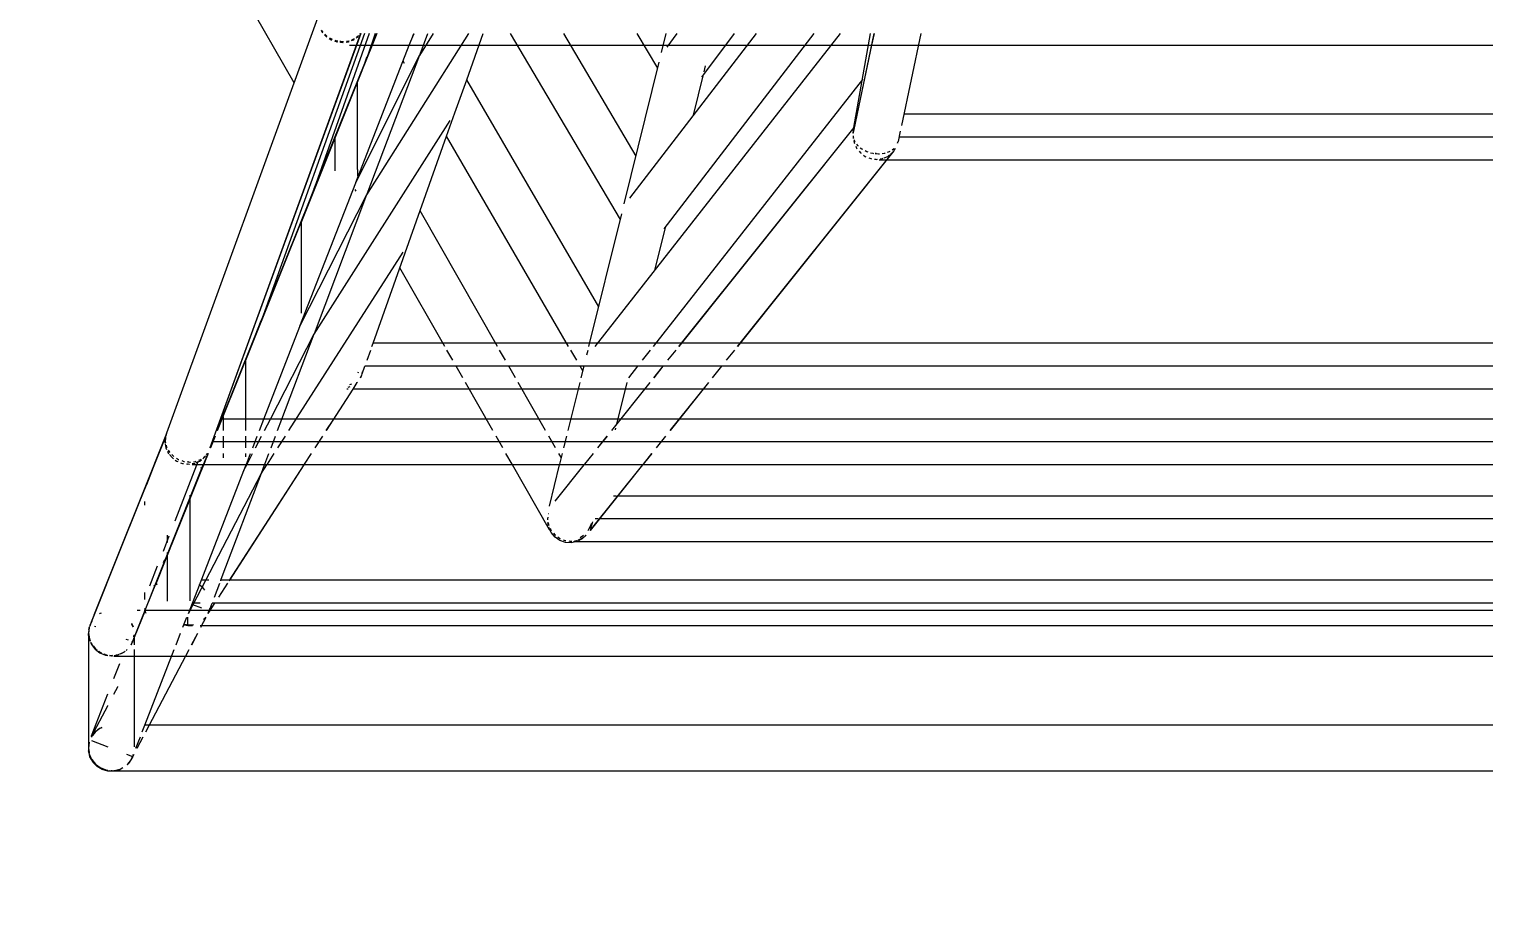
# Model space of a CAD drawing. Header units: millimetres. Extents: x 886808 to 1650903, y -1008069 to 230892.
# Drawn here: x 1014289 to 1015241, y -510095 to -509511 of the extents above; entities that cross this region are included whole.
import ezdxf
from ezdxf.xclip import XClip

# ---------------------------------------------------------------- set-up
doc = ezdxf.new("R2010")
doc.units = ezdxf.units.MM
doc.header["$XCLIPFRAME"] = 0
doc.layers.get('0').update_dxf_attribs({"lineweight": 0})
doc.layers.add('A_Dim', color=8, linetype='Continuous', lineweight=5)
doc.styles.add('TIÊU ĐỀ', font='arial.ttf', dxfattribs={"height": 230})
doc.dimstyles.new('1-100', dxfattribs={"dimtxt": 230, "dimasz": 150, "dimexe": 150, "dimexo": 300, "dimgap": 90, "dimtad": 1, "dimdec": 0, "dimrnd": 5, "dimzin": 0, "dimtxsty": 'TIÊU ĐỀ', "dimblk": 'ARCHTICK', "dimcen": 100, "dimdle": 120, "dimclrd": 256, "dimclre": 256, "dimclrt": 2, "dimadec": 0, "dimazin": 0, "dimtfac": 1, "dimtdec": 0, "dimtix": 1, "dimtmove": 1, "dimatfit": 3, "dimldrblk": 'OPEN30', "dimfxl": 900, "dimtolj": 1, "dimtzin": 0, "dimlwd": 13, "dimlwe": 13, "dimarcsym": 1})

# ---------------------------------------------------------------- blocks, each defined once
blk = doc.blocks.new('_ArchTick')
at = {"color": 0, "linetype": 'ByBlock', "const_width": 0.15}
blk.add_lwpolyline([(-0.5, -0.5), (0.5, 0.5)], dxfattribs=at)
blk = doc.blocks.new('*D746')
at = {"layer": 'A_Dim', "lineweight": 13, "transparency": 16777216}
for p, q in [((1013607.93, -512617.13), (1013607.93, -508177.13)), ((1013654.86, -508297.13), (1013457.93, -508297.13)), ((1014374.12, -512497.13), (1013457.93, -512497.13))]:
    blk.add_line(p, q, dxfattribs=at)
at = {"layer": 'Defpoints', "color": 0, "transparency": 16777216}
for p in [(1013607.93, -508297.13), (1013954.86, -508297.13), (1014674.12, -512497.13)]:
    blk.add_point(p, dxfattribs=at)
at = {"layer": 'A_Dim', "lineweight": 13, "transparency": 16777216, "xscale": 150, "yscale": 150, "zscale": 150}
for p, rotation in [((1013607.93, -508297.13), 90), ((1013607.93, -512497.13), 270)]:
    blk.add_blockref('_ArchTick', p, dxfattribs=dict(at, rotation=rotation))
at = {"layer": 'A_Dim', "color": 2, "transparency": 16777216, "insert": (1013400.49, -510397.13), "char_height": 230, "attachment_point": 5, "rotation": 90, "style": 'TIÊU ĐỀ'}
blk.add_mtext('\\A1;4200', dxfattribs=at)
blk = doc.blocks.new('_Open30')
at = {"color": 0, "linetype": 'ByBlock', "lineweight": -2}
for p, q in [((-1, 0.2679), (0, 0)), ((0, 0), (-1, -0.2679)), ((0, 0), (-1, 0))]:
    blk.add_line(p, q, dxfattribs=at)
blk = doc.blocks.new('A$C14C457CE')
for p, q in [((10180.39, 450.57), (10212.91, 507.5)), ((10263.71, 221.62), (10164, 495.63)), ((9770.42, 482.83), (9783.1, 422.61)), ((9801, 482.83), (9802.58, 475.33)), ((9801.07, 482.83), (9814.51, 418.99)), ((9814.13, 421.37), (9803.32, 482.83)), ((9823.13, 482.83), (9983.7, 278.1)), ((9840.4, 482.83), (9938.51, 355.08)), ((9878.2, 482.83), (9960.97, 375.05)), ((9892.55, 482.83), (9912.57, 456.17)), ((9930.04, 482.83), (9936.65, 474.03)), ((9939.96, 470.4), (9936.88, 482.83)), ((9942.45, 460.31), (9956.01, 482.83)), ((9956.69, 402.73), (10003.99, 482.83)), ((9966.97, 361.17), (10038.81, 482.83)), ((10067.48, 452.71), (10056.79, 482.83)), ((10132.76, 377.38), (10066.19, 482.83)), ((10098.24, 468.57), (10089.31, 482.83)), ((10097.93, 469.37), (10092.84, 482.83)), ((10103.45, 479.45), (10101.79, 482.83)), ((10103.42, 479.52), (10102.13, 482.83)), ((10103.45, 479.45), (10103.63, 479.15)), ((10105.05, 475.33), (10103.45, 479.45)), ((10139.02, 451.04), (10126.25, 482.83)), ((10126.33, 482.83), (10129.33, 475.33)), ((10129.51, 475.33), (10126.49, 482.83)), ((10127.31, 482.83), (10132.66, 467.49)), ((10131.32, 482.83), (10167.26, 381.38)), ((10134.47, 482.83), (10201.84, 295.27)), ((10136.81, 482.83), (10235.49, 211.67)), ((10136.89, 482.83), (10235.58, 211.67)), ((10137.38, 482.63), (10137.23, 482.83)), ((10138.5, 481.36), (10138.28, 481.64)), ((10138.62, 480.98), (10138.41, 481.27)), ((10139.6, 480.57), (10138.5, 481.36)), ((10139.74, 480.14), (10138.62, 480.98)), ((10141.3, 479.35), (10141, 479.56)), ((10141.45, 478.87), (10141.15, 479.1)), ((10142.64, 478.85), (10141.3, 479.35)), ((10142.8, 478.35), (10141.45, 478.87)), ((10144.69, 478.08), (10144.33, 478.21)), ((10144.87, 477.55), (10144.5, 477.69)), ((10146.17, 477.91), (10144.69, 478.08)), ((10146.35, 477.37), (10144.87, 477.55)), ((10148.44, 477.65), (10148.05, 477.69)), ((10148.63, 477.1), (10148.23, 477.15)), ((10149.97, 477.82), (10148.44, 477.65)), ((10150.15, 477.28), (10148.63, 477.1)), ((10149.97, 477.82), (10150, 478.09)), ((10150, 477.34), (10149.97, 477.82)), ((10150, 476.95), (10150, 477.34)), ((10152.31, 478.08), (10151.9, 478.03)), ((10152.48, 477.55), (10152.07, 477.5)), ((10153.77, 478.58), (10152.31, 478.08)), ((10153.94, 478.07), (10152.48, 477.55)), ((10156.01, 479.35), (10155.62, 479.21)), ((10156.17, 478.87), (10155.78, 478.73)), ((10157.31, 480.14), (10156.01, 479.35)), ((10157.46, 479.71), (10156.17, 478.87)), ((10159.3, 481.36), (10158.96, 481.15)), ((10159.43, 480.98), (10159.09, 480.75)), ((10160.36, 482.4), (10159.3, 481.36)), ((10160.47, 482.06), (10159.43, 480.98)), ((10161.96, 483.99), (10161.68, 483.71)), ((10162.06, 483.72), (10161.78, 483.43)), ((10162.69, 485.2), (10161.96, 483.99)), ((10162.77, 484.98), (10162.06, 483.72)), ((9802.58, 475.33), (9303.88, 475.33)), ((9802.58, 475.33), (9814.6, 418.15)), ((9802.65, 475.33), (9802.58, 475.33)), ((10129.51, 475.33), (9802.65, 475.33)), ((10098.06, 469.08), (10098.02, 469.15)), ((10098.06, 469.08), (10098.17, 468.88)), ((10140.01, 385.39), (10098.17, 468.88)), ((10132.53, 377.98), (10098.17, 468.88)), ((10140.01, 385.39), (10105.05, 475.33)), ((10129.33, 475.33), (10139.96, 448.83)), ((10132.66, 467.49), (10129.51, 475.33)), ((10129.93, 475.33), (10129.51, 475.33)), ((10139.54, 475.33), (10129.93, 475.33)), ((10132.68, 467.42), (10132.66, 467.49)), ((10132.68, 467.42), (10132.75, 467.36)), ((10134.22, 463.59), (10132.75, 467.36)), ((10139.62, 475.33), (10139.54, 475.33)), ((10144.19, 475.33), (10139.62, 475.33)), ((9912.17, 457.8), (9911.17, 461.85)), ((9964.42, 371.49), (9941.49, 464.2)), ((10108.27, 463.25), (10109.15, 464.77)), ((10134.22, 463.59), (10176.54, 357.73)), ((10167.26, 381.38), (10134.22, 463.59)), ((9808.61, 452.77), (9945.6, 278.1)), ((9919.17, 429.49), (9912.57, 456.17)), ((9912.57, 456.17), (9913.92, 454.37)), ((9981.12, 303.92), (10067.48, 452.71)), ((10075.21, 431.06), (10067.48, 452.71)), ((10138.99, 393.96), (10139.02, 451.04)), ((10139.96, 448.83), (10139.02, 451.04)), ((10139.96, 448.83), (10140.06, 448.46)), ((10176.54, 357.73), (10140.06, 448.46)), ((9314.49, 430.11), (9781.52, 430.11)), ((10080.64, 415.64), (10075.21, 431.06)), ((9783.86, 418.99), (9785.27, 412.27)), ((9814.11, 421.48), (9928.82, 278.1)), ((9814.13, 421.37), (9928.74, 278.1)), ((9814.51, 418.99), (9814.13, 421.37)), ((9814.51, 418.99), (9814.56, 418.94)), ((9814.56, 418.94), (9814.62, 418.6)), ((10167.29, 286.2), (10078.39, 425.92)), ((9314.49, 415.11), (9784.68, 415.11)), ((9785.61, 411.37), (9785.27, 412.27)), ((9785.61, 411.34), (9785.61, 411.37)), ((9785.66, 411.23), (9785.61, 411.34)), ((9785.61, 411.34), (9785.61, 411.23)), ((9811.74, 409.62), (9811.35, 409.31)), ((9812.44, 410.58), (9811.74, 409.62)), ((9813.69, 412.27), (9813.42, 411.9)), ((9814.06, 413.3), (9813.69, 412.27)), ((9814.03, 411.34), (9813.8, 410.85)), ((9814.27, 412.71), (9814.03, 411.34)), ((9814.71, 415.11), (9814.49, 414.49)), ((9814.58, 414.38), (9814.55, 414.21)), ((9814.72, 417.7), (9814.6, 418.15)), ((9814.71, 415.11), (9814.61, 414.58)), ((9814.73, 417.95), (9814.62, 418.6)), ((9814.71, 416.04), (9814.71, 415.11)), ((9814.73, 417.95), (9814.72, 417.7)), ((9814.72, 417.7), (9814.77, 417.71)), ((9814.72, 417.7), (9814.72, 417.67)), ((9814.77, 417.71), (9814.73, 417.95)), ((10000.81, 278.1), (10080.64, 415.64)), ((10128.76, 280.11), (10080.64, 415.64)), ((10153.87, 414.04), (10153.87, 393.01)), ((9314.49, 400.11), (9792.79, 400.11)), ((9787.09, 407.59), (9787.07, 407.61)), ((9787.09, 407.59), (9787.93, 406.19)), ((9787.93, 406.19), (9890.4, 278.1)), ((9788.18, 407.35), (9787.96, 407.61)), ((9789.17, 406.72), (9788.18, 407.35)), ((9789.1, 404.81), (9788.8, 405.23)), ((9790.17, 403.97), (9789.1, 404.81)), ((9789.1, 404.81), (9890.47, 278.1)), ((9790.91, 405.61), (9790.53, 405.85)), ((9792.04, 402.49), (9790.88, 403.41)), ((9792.12, 405.21), (9790.91, 405.61)), ((9794.38, 401.51), (9792.04, 402.49)), ((9792.79, 400.11), (9792.86, 400.11)), ((9792.86, 400.11), (9797.53, 400.11)), ((9794.26, 404.51), (9793.79, 404.66)), ((9795.61, 404.37), (9794.26, 404.51)), ((9795.52, 401.04), (9795.03, 401.24)), ((9796.89, 400.86), (9795.52, 401.04)), ((9797.99, 404.14), (9797.47, 404.19)), ((9799.4, 404.27), (9797.99, 404.14)), ((9799.3, 400.54), (9798.77, 400.61)), ((9800, 400.62), (9799.3, 400.54)), ((9800, 404.86), (9800, 404.02)), ((9800, 400.95), (9800, 400.62)), ((9800.69, 400.72), (9800, 400.62)), ((9800, 400.62), (9800, 400.54)), ((9801.87, 404.51), (9801.33, 404.46)), ((9803.23, 404.91), (9801.87, 404.51)), ((9803.13, 401.04), (9802.6, 400.97)), ((9804.44, 401.57), (9803.13, 401.04)), ((9805.62, 405.61), (9805.1, 405.45)), ((9806.84, 406.24), (9805.62, 405.61)), ((9806.75, 402.49), (9806.24, 402.29)), ((9807.89, 403.33), (9806.75, 402.49)), ((9808.98, 407.35), (9808.51, 407.11)), ((9809.98, 408.17), (9808.98, 407.35)), ((9809.91, 404.81), (9809.47, 404.49)), ((9810.8, 405.9), (9809.91, 404.81)), ((9812.39, 407.83), (9812.04, 407.41)), ((9812.98, 409.1), (9812.39, 407.83)), ((10138.99, 393.96), (10139.02, 389.55)), ((10140.06, 385.28), (10140.01, 385.39)), ((10140.06, 385.28), (10140.22, 385.01)), ((10176.58, 291.28), (10140.06, 385.28)), ((10167.34, 381.25), (10167.26, 381.38)), ((10169.99, 374.53), (10167.34, 381.25)), ((10132.65, 377.74), (10132.59, 377.83)), ((10132.65, 377.74), (10132.75, 377.58)), ((10176.58, 291.28), (10132.75, 377.58)), ((10167.14, 286.58), (10132.75, 377.58)), ((10139.9, 379.71), (10140.48, 380.72)), ((10169.99, 374.53), (10213.11, 266.63)), ((10201.84, 295.27), (10169.99, 374.53)), ((9987.51, 278.1), (9966.06, 364.86)), ((10047.3, 278.1), (10097.98, 366.8)), ((9944.34, 327.7), (9937.12, 356.89)), ((10175.5, 299.83), (10175.5, 360.17)), ((10176.54, 357.73), (10176.65, 357.32)), ((10213.11, 266.63), (10176.65, 357.32)), ((10183.84, 223.05), (10109.1, 339.69)), ((10081.84, 278.1), (10111.22, 329.52)), ((10201.92, 295.15), (10201.84, 295.27)), ((10205.92, 285.06), (10201.92, 295.15)), ((10167.24, 286.4), (10167.16, 286.52)), ((10167.24, 286.4), (10167.31, 286.28)), ((10195.98, 230.55), (10167.31, 286.28)), ((10188.36, 230.55), (10167.31, 286.28)), ((10176.65, 291.13), (10176.58, 291.28)), ((10176.65, 291.13), (10176.8, 290.89)), ((10200.18, 230.55), (10176.65, 291.13)), ((9314.49, 280.11), (10128.76, 280.11)), ((10129.47, 278.1), (10128.76, 280.11)), ((10230.82, 223.05), (10205.92, 285.06)), ((10205.92, 285.06), (10230.68, 223.05)), ((9892.31, 275.72), (9897.69, 268.99)), ((9892.38, 275.72), (9897.76, 268.99)), ((9930.65, 275.72), (9936.03, 268.99)), ((9930.72, 275.72), (9936.1, 268.99)), ((9947.47, 275.72), (9952.75, 268.99)), ((9988.88, 272.57), (9988.1, 275.72)), ((9995.52, 268.99), (9999.43, 275.72)), ((10042.09, 268.99), (10045.93, 275.72)), ((10076.63, 268.99), (10080.47, 275.72)), ((10132.7, 268.99), (10130.32, 275.72)), ((10212.02, 223.05), (10212.02, 269.22)), ((10213.11, 266.63), (10213.25, 266.2)), ((9314.49, 265.11), (10134.08, 265.11)), ((9900.79, 265.11), (9906.79, 257.61)), ((9900.86, 265.11), (9906.86, 257.61)), ((9939.14, 265.11), (9945.14, 257.61)), ((9939.21, 265.11), (9945.21, 257.61)), ((9955.79, 265.11), (9961.67, 257.61)), ((9992.58, 257.61), (9990.72, 265.11)), ((9991.48, 262.03), (9993.27, 265.11)), ((10035.59, 257.61), (10039.87, 265.11)), ((10070.13, 257.61), (10074.41, 265.11)), ((10135.86, 260.09), (10134.08, 265.11)), ((10135.57, 261.4), (10135.55, 261.71)), ((10135.99, 260.25), (10135.57, 261.4)), ((10135.86, 260.09), (10135.9, 260.1)), ((10135.9, 260.1), (10136.02, 260.15)), ((10136.17, 259.25), (10135.9, 260.1)), ((10136.17, 259.25), (10136.48, 258.76)), ((10136.5, 258.73), (10136.48, 258.76)), ((10136.5, 258.73), (10136.6, 258.58)), ((10136.83, 257.93), (10136.6, 258.58)), ((10136.65, 258.44), (10137.14, 257.61)), ((10137.07, 257.61), (10136.83, 257.93)), ((10137.04, 257.61), (10136.83, 257.93)), ((10138.03, 260.86), (10138.77, 261.12)), ((10213.25, 266.16), (10213.25, 266.2)), ((10230.55, 223.05), (10213.28, 266.07)), ((9314.49, 250.11), (10142.06, 250.11)), ((9909.28, 254.5), (9934.44, 223.05)), ((9909.35, 254.5), (9934.51, 223.05)), ((9947.62, 254.5), (9972.78, 223.05)), ((9947.69, 254.5), (9972.85, 223.05)), ((9969.17, 227.29), (9962.44, 254.5)), ((10001.12, 223.05), (9993.35, 254.5)), ((10015.84, 223.05), (10033.81, 254.5)), ((10050.38, 223.05), (10068.35, 254.5)), ((10139.08, 254.5), (10138.91, 254.72)), ((10141.88, 250.11), (10139.08, 254.5)), ((10159.34, 223.05), (10141.88, 250.11)), ((10143.93, 253.12), (10142.74, 253.57)), ((10145.05, 251.38), (10143.82, 251.89)), ((10144.97, 250.11), (10145.87, 250.11)), ((9314.49, 230.55), (10227.81, 230.55)), ((10159.37, 223.05), (10154.5, 230.55)), ((10191.2, 223.05), (10188.36, 230.55)), ((10199.84, 223.05), (10195.98, 230.55)), ((10203.09, 223.05), (10200.18, 230.55)), ((10226.94, 232.05), (10226.94, 223.05)), ((9937.33, 219.44), (9943.54, 211.67)), ((9937.4, 219.44), (9943.61, 211.67)), ((9970.13, 223.41), (9969.85, 224.56)), ((9975.68, 219.44), (9981.89, 211.67)), ((9975.75, 219.44), (9981.96, 211.67)), ((10003.94, 211.67), (10002.02, 219.44)), ((10009.34, 211.67), (10013.77, 219.44)), ((10043.88, 211.67), (10048.31, 219.44)), ((10166.68, 211.67), (10161.67, 219.44)), ((10166.71, 211.67), (10161.7, 219.44)), ((10191.14, 211.67), (10186.16, 219.44)), ((10195.51, 211.67), (10192.57, 219.44)), ((10205.69, 211.67), (10201.7, 219.44)), ((10207.52, 211.67), (10204.5, 219.44)), ((10212.02, 211.67), (10212.02, 219.44)), ((10226.94, 219.44), (10226.94, 211.67)), ((10235.12, 211.67), (10232, 219.44)), ((10232.12, 219.44), (10235.23, 211.67)), ((10235.4, 211.67), (10232.28, 219.44)), ((10263.92, 221.14), (10263.71, 221.62)), ((10263.84, 221.11), (10263.92, 221.14)), ((10263.92, 221.14), (10311.34, 102.35)), ((10264.05, 220.48), (10264.12, 220.24)), ((10264.12, 220.24), (10264.54, 219.06)), ((10264.12, 220.24), (10264.51, 219.32)), ((10264.51, 219.32), (10264.54, 219.06)), ((10264.51, 219.32), (10288.58, 159.04)), ((10264.54, 219.06), (10264.57, 218.98)), ((10264.57, 218.98), (10264.57, 218.83)), ((9314.49, 215.55), (10233.84, 215.55)), ((10233.04, 216.84), (10232.96, 216.89)), ((10262.77, 210.2), (10262.06, 208.94)), ((10263.26, 209.44), (10262.74, 208.28)), ((10263.86, 212.13), (10263.67, 211.79)), ((10264.32, 211.79), (10263.83, 210.7)), ((10264.2, 213.48), (10263.86, 212.13)), ((10264.74, 214.39), (10264.32, 211.79)), ((10264.57, 218.83), (10264.58, 218.68)), ((10264.57, 218.83), (10272.61, 198.81)), ((10264.71, 215.55), (10264.57, 214.96)), ((10264.58, 218.68), (10264.58, 218.62)), ((10264.59, 218.53), (10264.6, 218.49)), ((10264.6, 218.49), (10264.74, 217.23)), ((10264.6, 218.49), (10264.71, 215.55)), ((10264.75, 214.49), (10264.75, 214.46)), ((10264.79, 216.8), (10264.92, 215.55)), ((10264.92, 215.55), (10264.82, 214.91)), ((9303.48, 200.55), (10239.58, 200.55)), ((9946.44, 208.05), (9952.03, 201.06)), ((9946.51, 208.05), (9952.1, 201.06)), ((9952.44, 200.55), (9986.79, 157.61)), ((9952.51, 200.55), (9986.86, 157.61)), ((9984.78, 208.05), (9990.37, 201.06)), ((9984.85, 208.05), (9990.44, 201.06)), ((9990.78, 200.55), (10009, 177.78)), ((9990.85, 200.55), (10009.92, 176.72)), ((10006.56, 201.06), (10004.83, 208.05)), ((10005.57, 205.08), (10007.27, 208.05)), ((10013.36, 173.56), (10006.69, 200.55)), ((10013.23, 158.06), (10037.52, 200.55)), ((10037.81, 201.06), (10041.81, 208.05)), ((10173.52, 201.06), (10169.02, 208.05)), ((10173.56, 201.06), (10169.05, 208.05)), ((10222.86, 124.6), (10173.85, 200.55)), ((10222.53, 125.11), (10173.89, 200.55)), ((10197.93, 201.06), (10193.46, 208.05)), ((10199.52, 201.06), (10196.88, 208.05)), ((10201.75, 195.2), (10198.26, 200.55)), ((10201.75, 195.2), (10199.72, 200.55)), ((10211.15, 201.06), (10207.56, 208.05)), ((10211.64, 201.06), (10208.92, 208.05)), ((10213.25, 196.99), (10211.41, 200.55)), ((10213.14, 197.19), (10211.84, 200.55)), ((10212.02, 205.72), (10212.02, 208.05)), ((10226.94, 208.05), (10226.94, 205.19)), ((10239.38, 201.06), (10236.57, 208.05)), ((10236.67, 208.05), (10239.46, 201.06)), ((10236.86, 208.05), (10239.65, 201.06)), ((10236.98, 208.05), (10239.77, 201.06)), ((10237.83, 207.05), (10237.06, 208.05)), ((10237.38, 207.85), (10237.23, 208.05)), ((10238.62, 206.2), (10238.41, 206.49)), ((10239.74, 205.37), (10238.62, 206.2)), ((10239.19, 205.27), (10238.79, 205.79)), ((10240.19, 204.5), (10239.19, 205.27)), ((10240.85, 197.41), (10239.58, 200.55)), ((10239.58, 200.55), (10239.66, 200.55)), ((10239.66, 200.55), (10249.69, 175.55)), ((10239.66, 200.55), (10247.09, 200.55)), ((10239.85, 200.55), (10271.12, 122)), ((10285.34, 86.95), (10239.98, 200.55)), ((10242.22, 202.96), (10241.03, 203.86)), ((10241.45, 204.09), (10241.15, 204.32)), ((10242.8, 203.57), (10241.45, 204.09)), ((10241.86, 203.51), (10241.86, 203.23)), ((10244.46, 202.04), (10242.22, 202.96)), ((10243.82, 201.06), (10243.12, 202.89)), ((10258.25, 163.95), (10244.02, 200.55)), ((10244.87, 202.77), (10244.5, 202.91)), ((10246.35, 202.59), (10244.87, 202.77)), ((10245.78, 201.5), (10245.17, 201.75)), ((10247.05, 201.34), (10245.78, 201.5)), ((10248.63, 202.32), (10248.23, 202.37)), ((10250.15, 202.5), (10248.63, 202.32)), ((10249.18, 201.06), (10248.97, 201.09)), ((10249.63, 201.01), (10249.45, 201.03)), ((10249.85, 201.03), (10249.63, 201.01)), ((10250, 203.03), (10250, 202.92)), ((10250, 202.92), (10250, 202.48)), ((10250, 202.48), (10250, 202.11)), ((10250, 201.4), (10250, 201.06)), ((10250.91, 201.17), (10250, 201.06)), ((10250, 201.06), (10250, 201.02)), ((10252.48, 202.77), (10252.07, 202.73)), ((10253.94, 203.3), (10252.48, 202.77)), ((10253.51, 201.5), (10252.84, 201.42)), ((10254.71, 201.98), (10253.51, 201.5)), ((10256.17, 204.09), (10255.78, 203.96)), ((10257.46, 204.93), (10256.17, 204.09)), ((10257.14, 202.96), (10256.52, 202.71)), ((10258.18, 203.72), (10257.14, 202.96)), ((10259.43, 206.2), (10259.09, 205.98)), ((10260.29, 205.27), (10259.24, 204.5)), ((10260.47, 207.28), (10259.43, 206.2)), ((10261.95, 207.3), (10260.29, 205.27)), ((10262.06, 208.94), (10261.78, 208.65)), ((10262.74, 208.28), (10262.32, 207.76)), ((10201.76, 195.16), (10201.75, 195.2)), ((10201.83, 195.09), (10201.76, 195.16)), ((10201.82, 195.01), (10201.83, 195.09)), ((10226.74, 129.18), (10201.82, 195.01)), ((10249.6, 103.32), (10201.83, 195.09)), ((10213.25, 196.99), (10213.37, 196.78)), ((10242.42, 121.85), (10213.37, 196.78)), ((10240.66, 197.07), (10240.85, 197.41)), ((10249.69, 175.55), (10240.85, 197.41)), ((10241.09, 198.18), (10241.25, 198.87)), ((10272.61, 198.81), (10277.1, 187.56)), ((10277.71, 185.64), (10277.1, 187.56)), ((10288.58, 159.04), (10277.1, 187.56)), ((9314.49, 180.11), (9968.79, 180.11)), ((9969.52, 180.11), (9971.5, 180.11)), ((10248.53, 179.63), (10248.53, 180.62)), ((10248.53, 111.62), (10248.53, 178.26)), ((10248.62, 180.42), (10248.66, 179.32)), ((10249.69, 175.55), (10249.83, 175.09)), ((10262.63, 143.15), (10249.83, 175.09)), ((10278.4, 176.52), (10278.4, 174.19)), ((9314.49, 165.11), (9980.79, 165.11)), ((9981.52, 165.11), (9983.5, 165.11)), ((9985.44, 161.51), (9985.02, 163.22)), ((9985.59, 161.55), (9985.5, 162.61)), ((10013.99, 168.59), (10014.07, 168.59)), ((10014.27, 162.71), (10014.03, 161.34)), ((10014.07, 168.59), (10014.1, 168.6)), ((10014.55, 162.77), (10014.45, 161.44)), ((10014.47, 166.29), (10014.71, 165.11)), ((10014.71, 165.11), (10014.61, 164.58)), ((10014.71, 165.11), (10014.67, 164.6)), ((9985.59, 161.55), (9985.44, 161.51)), ((9985.59, 161.55), (9986, 161.65)), ((9985.61, 161.34), (9985.59, 161.55)), ((9986.54, 158.84), (9985.61, 161.34)), ((9986, 161.65), (9986.23, 161.7)), ((9986.04, 161.44), (9986, 161.65)), ((9987.74, 158.02), (9986.04, 161.44)), ((9988.09, 157.61), (9987.74, 158.02)), ((9989.38, 154.5), (9991.86, 152.19)), ((9990.17, 153.97), (9989.49, 154.5)), ((9992.04, 152.49), (9990.88, 153.41)), ((9993.15, 153.05), (9991.09, 154.5)), ((9994.38, 151.51), (9992.04, 152.49)), ((10006.75, 152.49), (10006.24, 152.29)), ((10006.54, 151.06), (10009.72, 153.3)), ((10007.89, 153.33), (10006.75, 152.49)), ((10009.91, 154.81), (10009.47, 154.49)), ((10009.72, 153.3), (10012.25, 156.34)), ((10010.8, 155.9), (10009.91, 154.81)), ((10012.39, 157.83), (10012.04, 157.41)), ((10012.25, 156.34), (10013.17, 157.96)), ((10012.98, 159.1), (10012.39, 157.83)), ((10013.22, 158.02), (10012.69, 157.3)), ((10013.89, 159.88), (10013.22, 158.02)), ((10014.03, 161.34), (10013.8, 160.85)), ((10014.45, 161.44), (10014.28, 160.96)), ((10265.98, 144.06), (10262.07, 154.13)), ((10263.47, 154.44), (10263.47, 149.74)), ((10311.34, 102.35), (10288.58, 159.04)), ((10288.75, 158.61), (10313.11, 97.61)), ((9314.49, 150.11), (9997.53, 150.11)), ((9991.86, 152.19), (9995.3, 150.36)), ((9995.52, 151.04), (9995.03, 151.24)), ((9995.3, 150.36), (9999.07, 149.53)), ((9996.89, 150.86), (9995.52, 151.04)), ((9999.3, 150.54), (9998.77, 150.61)), ((9999.07, 149.53), (10002.9, 149.77)), ((10000, 150.62), (9999.3, 150.54)), ((10000, 150.85), (10000, 150.62)), ((10000.69, 150.72), (10000, 150.62)), ((10000, 150.62), (10000, 150.48)), ((10003.13, 151.04), (10002.6, 150.97)), ((10002.9, 149.77), (10006.54, 151.06)), ((10004.44, 151.57), (10003.13, 151.04)), ((10262.63, 143.15), (10262.07, 144.24)), ((10277.81, 105.33), (10262.63, 143.15)), ((10263.47, 143.22), (10263.47, 142.44)), ((10263.47, 141.06), (10263.47, 111.28)), ((10265.98, 136.72), (10265.04, 138.53)), ((10274.83, 121.3), (10269.72, 134.43)), ((9314.49, 125.11), (10228.28, 125.11)), ((10222.89, 124.6), (10222.53, 125.11)), ((10228.28, 125.11), (10226.74, 129.18)), ((10228.47, 124.6), (10228.28, 125.11)), ((10236.3, 125.11), (10241, 125.11)), ((10229.7, 113.99), (10223.82, 123.1)), ((10229.73, 113.99), (10223.86, 123.1)), ((10232.49, 113.99), (10229.04, 123.1)), ((10238.78, 118.57), (10240.2, 120.26)), ((10240.2, 120.26), (10242.42, 121.85)), ((10242.42, 121.86), (10242.23, 122.15)), ((10249.62, 103.32), (10242.42, 121.85)), ((10271.12, 122), (10269.72, 122.76)), ((10272.15, 121.44), (10271.82, 121.62)), ((10272.17, 121.42), (10272.15, 121.44)), ((10278.4, 117.04), (10278.4, 112.34)), ((9314.49, 110.11), (10233.96, 110.11)), ((10277.81, 105.33), (9314.49, 105.33)), ((10236.58, 103.32), (10232.2, 110.11)), ((10235.29, 105.33), (10232.24, 110.11)), ((10235.97, 104.8), (10233.96, 110.11)), ((10236.62, 103.32), (10235.29, 105.33)), ((10235.57, 106.4), (10235.56, 106.55)), ((10235.94, 105.39), (10235.57, 106.4)), ((10236.06, 104.83), (10236.09, 104.84)), ((10236.09, 104.84), (10236.13, 104.86)), ((10236.62, 103.5), (10236.09, 104.84)), ((10236.67, 105.06), (10236.13, 104.86)), ((10236.62, 103.5), (10236.13, 104.86)), ((10240.81, 106.63), (10246.71, 108.87)), ((10241.98, 110.11), (10246.99, 110.11)), ((10247.37, 109.12), (10246.71, 108.87)), ((10277.53, 103.72), (10277.87, 105.2)), ((10277.87, 105.2), (10277.81, 105.33)), ((10277.87, 105.2), (10285, 87.43)), ((10278.06, 106.08), (10278.15, 106.46)), ((10278.6, 105.33), (10278.36, 105.33)), ((10283.08, 105.33), (10281.2, 105.33)), ((10236.27, 104.09), (10236.73, 103.32)), ((10236.69, 103.32), (10236.64, 103.48)), ((10241.42, 94.21), (10237.88, 100.94)), ((10240.95, 95.11), (10237.93, 100.94)), ((10238.16, 100.94), (10238.2, 100.86)), ((10238.99, 99.96), (10238.28, 100.94)), ((10239.61, 99.48), (10238.99, 99.96)), ((10239.25, 99.69), (10239.11, 99.87)), ((10239.67, 99.36), (10239.25, 99.69)), ((10249.14, 95.76), (10246.34, 96.12)), ((10249.72, 95.37), (10246.52, 95.79)), ((10252.4, 96.17), (10249.14, 95.76)), ((10252.57, 95.74), (10249.72, 95.37)), ((10250, 95.87), (10250, 100.94)), ((10250, 95.87), (10250, 95.41)), ((10250, 95.41), (10250, 95.11)), ((10253.16, 94.21), (10250.55, 100.94)), ((10277.32, 103.32), (10277.53, 103.72)), ((10285.59, 94.35), (10286.55, 96.64)), ((10285.73, 94.21), (10286.68, 96.31)), ((10306.62, 103.54), (10307.5, 103.18)), ((10306.68, 103.38), (10307.78, 102.93)), ((10307.5, 103.18), (10307.77, 102.97)), ((10311.34, 102.35), (10313.73, 96.36)), ((10312.58, 98.3), (10312.6, 98.25)), ((10312.6, 98.25), (10312.99, 97.75)), ((10312.99, 97.75), (10313.11, 97.61)), ((10312.99, 97.75), (10313.78, 95.86)), ((10313.11, 97.61), (10313.78, 95.86)), ((10313.58, 95.79), (10313.87, 95.9)), ((10313.92, 95.92), (10313.73, 96.36)), ((10313.73, 96.36), (10314.12, 95.05)), ((10313.78, 95.86), (10314.09, 95.14)), ((10313.87, 95.9), (10313.92, 95.92)), ((9314.49, 95.11), (10241.91, 95.11)), ((10241.47, 94.21), (10240.95, 95.11)), ((10247.41, 82.83), (10243.47, 90.33)), ((10247.46, 82.83), (10243.51, 90.33)), ((10246.88, 95.11), (10250, 95.11)), ((10257.59, 82.83), (10254.67, 90.33)), ((10285, 89.3), (10285, 88.81)), ((10285, 87.43), (10285, 82.83)), ((10285.09, 87.21), (10285, 87.43)), ((10285.09, 89.07), (10285.09, 88.58)), ((10285.09, 87.21), (10285.09, 82.83)), ((10286.08, 84.74), (10285.09, 87.21)), ((10285.15, 88.91), (10285.17, 88.39)), ((10285.26, 88.64), (10285.21, 88.78)), ((10285.3, 88.05), (10285.26, 88.64)), ((10285.34, 87.97), (10285.3, 88.05)), ((10285.34, 86.95), (10286.22, 84.8)), ((10290.58, 86.55), (10288.96, 85.9)), ((10310.25, 94.45), (10311.05, 94.77)), ((10314.32, 86.57), (10313.83, 85.47)), ((10314.49, 86.49), (10313.94, 85.19)), ((10314.57, 93.58), (10314.12, 95.05)), ((10314.49, 94.17), (10314.12, 95.05)), ((10314.75, 89.24), (10314.32, 86.57)), ((10314.49, 94.17), (10314.49, 94.14)), ((10314.49, 94.14), (10314.51, 94.1)), ((10314.83, 89.04), (10314.49, 86.49)), ((10314.51, 94.1), (10314.57, 93.58)), ((10314.57, 93.58), (10314.58, 93.52)), ((10314.58, 93.52), (10314.61, 93.23)), ((10314.83, 92.68), (10314.58, 93.52)), ((10314.61, 93.23), (10314.62, 93.2)), ((10314.79, 91.57), (10314.87, 90.86)), ((10314.92, 90.33), (10314.82, 89.69)), ((10314.83, 92.68), (10314.87, 90.46)), ((10314.85, 91.43), (10315, 90.33)), ((10314.87, 90.46), (10314.92, 90.33)), ((10314.89, 89.54), (10314.88, 90.08)), ((10315, 90.33), (10314.89, 89.54)), ((10314.91, 88.84), (10314.89, 89.54)), ((10314.91, 88.84), (10314.91, 15.24)), ((10315, 90.33), (10315, 15.11)), ((10277.47, 25.72), (10249.05, 79.73)), ((10251.36, 75.33), (10249.09, 79.73)), ((10278.08, 30.11), (10258.8, 79.73)), ((10285, 79.73), (10285, 16.01)), ((10285.09, 79.73), (10285.09, 17.93)), ((10286.08, 84.74), (10286.13, 84.77)), ((10286.08, 84.74), (10286.27, 84.31)), ((10286.13, 84.77), (10286.22, 84.8)), ((10286.13, 84.77), (10286.27, 84.31)), ((10286.72, 85), (10286.22, 84.8)), ((10287.01, 82.92), (10286.22, 84.8)), ((10286.89, 83.06), (10286.22, 84.8)), ((10287.01, 82.92), (10286.89, 83.06)), ((10287.08, 82.83), (10287.01, 82.92)), ((10289.61, 79.73), (10289.55, 79.73)), ((10290.19, 79.27), (10289.61, 79.73)), ((10290.36, 79.11), (10290.19, 79.27)), ((10291.05, 78.59), (10291.03, 78.64)), ((10291.56, 78.24), (10291.05, 78.59)), ((10291.59, 78.15), (10291.56, 78.24)), ((10291.71, 78.09), (10291.59, 78.15)), ((10291.85, 77.98), (10291.71, 78.09)), ((10292.22, 77.73), (10291.85, 77.98)), ((10294.46, 76.82), (10292.22, 77.73)), ((10292.5, 77.49), (10292.22, 77.73)), ((10293.56, 77.06), (10292.5, 77.49)), ((10294.53, 76.66), (10293.97, 76.89)), ((10296.12, 76.01), (10294.97, 76.48)), ((10295.78, 76.28), (10295.17, 76.53)), ((10297.05, 76.12), (10295.78, 76.28)), ((10303.51, 76.28), (10302.84, 76.2)), ((10304.71, 76.76), (10303.51, 76.28)), ((10307.5, 77.49), (10303.88, 76.01)), ((10307.14, 77.73), (10306.52, 77.48)), ((10308.18, 78.5), (10307.14, 77.73)), ((10310.61, 79.85), (10307.5, 77.49)), ((10310.29, 80.05), (10309.24, 79.28)), ((10311.95, 82.08), (10310.29, 80.05)), ((10312.08, 81.75), (10310.61, 79.85)), ((10312.99, 82.92), (10312.19, 81.89)), ((10312.74, 83.06), (10312.32, 82.54)), ((10313.26, 84.22), (10312.74, 83.06)), ((10313.67, 84.55), (10312.99, 82.92)), ((10298.36, 75.33), (9301.29, 75.33)), ((10298.36, 60.73), (10294.56, 70.52)), ((10298.09, 75.75), (10296.12, 76.01)), ((10299.63, 75.79), (10298.97, 75.87)), ((10300, 75.5), (10299.19, 75.61)), ((10300, 75.84), (10299.63, 75.79)), ((10300, 75.84), (10300, 75.97)), ((10300.91, 75.95), (10300, 75.84)), ((10300, 75.63), (10300, 75.84)), ((10301.13, 75.65), (10300, 75.5)), ((10303.88, 76.01), (10302.28, 75.8)), ((10295.8, 55.2), (10295.67, 55.52)), ((10298.36, 50.41), (10295.8, 55.2)), ((10298.36, 50.33), (10298.36, 50.41)), ((10312.99, 23.09), (10302.28, 50.66)), ((10302.28, 42.89), (10302.28, 42.97)), ((10312.99, 22.62), (10302.28, 42.89)), ((10312.9, 22.7), (10302.28, 42.89)), ((9314.49, 30.11), (10278.08, 30.11)), ((10277.52, 25.72), (10275.16, 30.11)), ((10279.78, 25.72), (10278.08, 30.11)), ((10308.87, 27.31), (10306.01, 28.93)), ((10283.06, 15.11), (10279.11, 22.61)), ((10283.1, 15.11), (10279.15, 22.61)), ((10283.91, 15.11), (10280.99, 22.61)), ((10312.99, 20.16), (10302.28, 16)), ((10306.18, 28.5), (10307.5, 27.95)), ((10307.5, 27.95), (10310.46, 25.75)), ((10307.5, 27.95), (10307.7, 27.87)), ((10307.7, 27.87), (10310.46, 25.75)), ((10310.46, 25.75), (10308.87, 27.31)), ((10310.46, 25.75), (10310.61, 25.6)), ((10310.61, 25.6), (10310.75, 25.53)), ((10310.61, 25.6), (10312.43, 23.32)), ((10310.93, 25.3), (10310.61, 25.6)), ((10310.75, 25.53), (10312.43, 23.32)), ((10311.7, 24.54), (10310.93, 25.3)), ((10312.99, 22.38), (10311.7, 24.54)), ((10312.61, 23.02), (10312.9, 22.7)), ((10312.99, 22.62), (10312.9, 22.7)), ((10312.99, 22.53), (10312.99, 22.62)), ((10286.27, 9.09), (10285.1, 11.23)), ((10286.27, 9.09), (10285.14, 11.23)), ((10286.02, 9.68), (10285.42, 11.23)), ((10286.02, 9.68), (10286.16, 9.73)), ((10290.01, 11.23), (10286.16, 9.73)), ((10286.67, 8.41), (10286.16, 9.73)), ((10314.49, 11.27), (10312.99, 7.7)), ((10313.98, 9.49), (10314.3, 10.83)), ((10314.49, 18.95), (10315, 15.11)), ((10314.49, 18.95), (10314.93, 15.11)), ((10314.93, 15.11), (10314.49, 12.24)), ((10314.49, 11.6), (10314.91, 13.34)), ((10314.49, 11.6), (10314.49, 11.27)), ((10315, 15.11), (10314.58, 11.99)), ((10314.91, 15.01), (10314.91, 13.34)), ((9300, 0.11), (10298.36, 0.11)), ((10286.94, 7.74), (10286.27, 9.09)), ((10286.27, 9.09), (10288.3, 5.68)), ((10287.01, 7.7), (10286.8, 8.2)), ((10286.94, 7.74), (10286.8, 8.2)), ((10287.01, 7.7), (10286.94, 7.74)), ((10287.39, 7.2), (10287.01, 7.7)), ((10289.39, 4.62), (10287.57, 6.9)), ((10289.25, 4.69), (10287.57, 6.9)), ((10288.3, 5.68), (10289.09, 4.9)), ((10289.09, 4.9), (10289.39, 4.62)), ((10289.39, 4.62), (10289.25, 4.69)), ((10289.49, 4.5), (10289.39, 4.62)), ((10289.55, 4.5), (10289.49, 4.5)), ((10292.53, 2.12), (10294.56, 0.97)), ((10293.56, 1.83), (10292.86, 2.12)), ((10295.87, 0.87), (10294.56, 1.42)), ((10294.56, 0.97), (10298.36, 0)), ((10298.36, 0.55), (10295.87, 0.87)), ((10296.12, 0.79), (10295.92, 0.87)), ((10298.36, 0.49), (10296.12, 0.79)), ((10298.36, 0), (10302.28, 0.06)), ((10300, 0.28), (10299.19, 0.39)), ((10300, 0.67), (10300, 0.41)), ((10301.13, 0.43), (10300, 0.28)), ((10302.28, 0.06), (10306.04, 1.14)), ((10303.6, 0.87), (10302.28, 0.7)), ((10303.88, 0.79), (10302.28, 0.58)), ((10307.22, 2.35), (10303.6, 0.87)), ((10307.5, 2.27), (10303.88, 0.79)), ((10306.04, 1.14), (10309.39, 3.17)), ((10310.36, 4.69), (10307.22, 2.35)), ((10310.61, 4.62), (10307.5, 2.27)), ((10309.39, 3.17), (10312.09, 6.02)), ((10312.79, 7.74), (10310.36, 4.69)), ((10312.99, 7.7), (10310.61, 4.62)), ((10312.09, 6.02), (10312.99, 7.7)), ((10312.99, 8.2), (10312.79, 7.74)), ((10312.99, 7.7), (10313.98, 9.49))]:
    blk.add_line(p, q)

msp = doc.modelspace()

# ---------------------------------------------------------------- block references
at = {"layer": 'A_Dim', "transparency": 33554636}
ref = msp.add_blockref('A$C14C457CE', (1024642.53, -509997.13), dxfattribs=dict(at, xscale=-1))
XClip(ref).set_block_clipping_path([(7946.8262406772, -441.4141993674), (10608.649371153, 4022.528169149)])

# ---------------------------------------------------------------- dimensions: what is measured, and where the dimension line sits
dim = msp.add_linear_dim(base=(1013607.93, -508297.13), p1=(1014674.12, -512497.13), p2=(1013954.86, -508297.13), angle=90, dimstyle='1-100', override={"dimscale": 1}, dxfattribs=at)
dim.commit()
dim.dimension.update_dxf_attribs({"geometry": '*D746', "text_midpoint": (1013400.49, -510397.13)})

doc.saveas('drawing.dxf')
